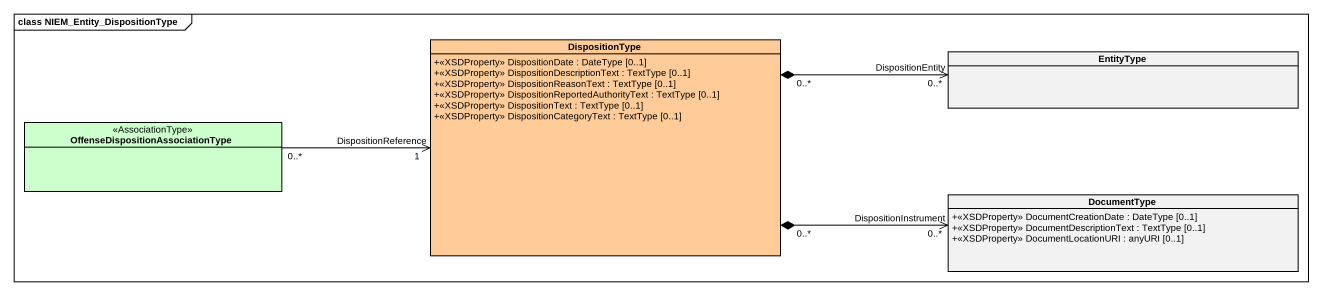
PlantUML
@startuml
mainframe class NIEM_Entity_DispositionType
hide circle
hide empty members
skinparam classAttributeIconSize 0
class DispositionType #FFCC99 {
  +<<XSDProperty>> DispositionDate : DateType [0..1]
  +<<XSDProperty>> DispositionDescriptionText : TextType [0..1]
  +<<XSDProperty>> DispositionReasonText : TextType [0..1]
  +<<XSDProperty>> DispositionReportedAuthorityText : TextType [0..1]
  +<<XSDProperty>> DispositionText : TextType [0..1]
  +<<XSDProperty>> DispositionCategoryText : TextType [0..1]
}
class EntityType
class "OffenseDispositionAssociationType" as OffenseDispositionAssociatio <<AssociationType>> #CCFFCC
class DocumentType {
  +<<XSDProperty>> DocumentCreationDate : DateType [0..1]
  +<<XSDProperty>> DocumentDescriptionText : TextType [0..1]
  +<<XSDProperty>> DocumentLocationURI : anyURI [0..1]
}
DispositionType "0..*" *-right-> "DispositionEntity\n0..*" EntityType
DispositionType "0..*" *-right-> "DispositionInstrument\n0..*" DocumentType
OffenseDispositionAssociatio "0..*" -right-> "DispositionReference\n1" DispositionType
@enduml
